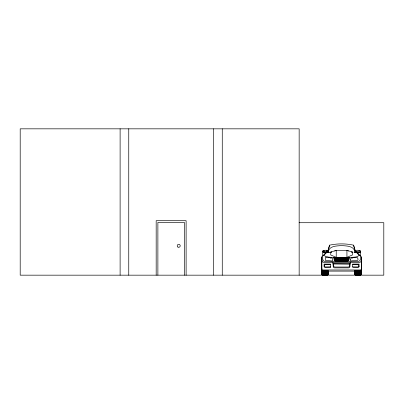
<?xml version="1.0" encoding="UTF-8"?>
<svg xmlns="http://www.w3.org/2000/svg" width="404" height="404" viewBox="0 0 404 404"><rect width="100%" height="100%" fill="white"/><g stroke="black" fill="none" stroke-linecap="round" stroke-linejoin="round"><path stroke-width="0.61" d="M361.585 266.453L361.585 262.746M361.585 259.59L361.585 258.212M321.771 269.978L321.862 256.591M342.047 258.494C343.168 258.681 341.168 258.005 341.41 258.772M341.774 259.176L341.673 258.499L342.43 258.616M321.705 259.363L321.882 274.563L321.604 273.947M327.927 273.346L327.927 270.756L327.927 274.589L328.028 271.554M354.949 272.331L354.949 270.756L355.126 273.043M341.274 259.242L340.698 258.52M333.638 264.029L333.477 265.054L333.871 266.64L334.704 267.034L348.46 267.034L349.293 266.64L349.687 265.054L349.526 264.029L332.886 263.847L350.278 263.847L349.526 264.029M355.606 251.268L357.101 252.207L357.101 252.828A43.263 7.378 0 0 1 358.56 255.52L358.333 255.858A43.263 7.378 0 0 1 357.101 256.858L352.404 257.318L330.76 257.318L326.063 256.858A43.263 7.378 0 0 1 324.831 255.858L324.604 255.52A43.263 7.378 0 0 1 326.063 252.828L327.806 252.505L326.063 252.768M329.543 245.172L328.058 250.96L329.543 245.172C337.436 243.466 345.728 243.466 353.616 245.172L355.106 250.96L353.616 245.172M340.769 258.53C342.117 258.08 340.128 258.358 341.042 258.979M321.604 265.989L321.604 264.049M325.341 254.116L325.447 253.52M322.932 270.922C324.412 271.422 324.24 274.962 326.654 273.861L327.134 273.538L327.361 272.478L327.255 270.897L327.129 272.109L326.649 272.523L324.816 272.655L321.993 272.422L321.882 270.826L326.154 270.948L326.154 274.937L327.755 274.695L326.281 275.058L322.003 274.841L321.882 273.659L327.629 273.72L327.755 272.432C326.099 273.856 325.22 270.902 326.705 270.922M356.171 270.922C357.328 270.453 357.707 276.422 355.232 274.826L355.126 273.659L360.873 273.72L360.994 272.432C359.343 273.856 358.464 270.902 359.944 270.922M321.604 269.872L321.806 267.953M325.871 253.278L326.063 252.207L327.558 251.268M329.018 252.485L327.785 252.646L328.316 249.753L327.099 251.197L326.174 250.217L323.018 250.495M341.324 259.095L340.946 259.181M321.604 262.368L321.705 260.575M361.272 271.554L361.075 274.594L361.075 269.917M321.882 269.897L321.882 273.043M326.058 273.917L326.154 272.599L326.27 273.892M359.297 273.917L359.398 272.599L360.373 272.109L360.373 271.069L360.994 270.826L360.378 273.538L358.217 274.008L356.722 270.948C352.631 271.564 357.798 273.634 359.398 272.599L359.515 273.892M328.169 250.839L328.77 248.056M321.882 270.826L322.503 271.069L322.503 272.109L322.983 272.523C326.755 273.957 325.21 267.241 324.917 274.119L324.715 275.169L321.882 274.432L322.271 274.897L322.382 274.351L322.932 274.614M359.52 272.549L359.52 271.114C358.176 270.236 357.661 273.286 358.161 274.119L357.959 275.169L357.53 275.134C354.47 274.72 355.187 275.563 355.621 270.897L355.747 272.109L356.722 272.599L357.474 273.983L358.06 273.937L359.398 270.948L360.605 271.028L360.605 272.478M354.848 273.947L355.126 274.563L355.045 271.629M321.705 261.252L321.801 260.848M327.831 273.064L327.927 272.695L328.028 272.973M361.297 259.878L360.737 261.979L358.929 262.529L324.235 262.529L322.427 261.979L321.862 259.878M322.382 270.387L322.503 274.442L324.71 275.109L326.043 274.735L326.154 273.867L326.281 274.705L327.129 274.442L327.255 270.897L323.478 270.948L323.357 272.549M356.222 273.861L355.621 273.442L356.222 273.861C357.353 274.331 357.868 275.523 359.287 274.735L359.398 273.867L359.52 274.705L359.893 274.664L360.994 273.659L360.883 274.826L356.894 275.084M341.693 258.353A0.515 0.444 0 0 0 341.516 258.489L341.466 258.833L341.138 258.717M349.117 257.318L348.192 260.509L346.93 260.959L335.36 260.787L334.972 260.509L334.047 257.318M327.927 274.579L327.927 273.781M322.655 251.904L322.801 251.475M321.604 259.974L321.705 259.343M321.705 260.151L321.705 259.626M328.028 273.947L327.831 274.069M361.272 273.947L361.171 274.579M321.604 272.973L321.604 271.554M321.806 273.064L321.705 272.695L321.705 274.296M354.848 272.973L354.949 272.695M324.988 272.614L325.639 272.594L326.043 271.559M356.606 273.892L356.722 272.599L358.878 272.594L359.287 271.559M325.488 270.968L324.816 272.655L324.917 275.169L327.755 274.432L327.134 274.659M326.281 272.549L326.154 270.948C325.882 272.357 324.271 275.876 323.478 272.599L323.362 273.892L322.382 273.442L322.978 273.861M356.601 272.549L356.722 270.948L358.727 270.968L358.06 272.655L358.161 275.169L360.994 274.432L360.873 274.841L360.494 274.831L360.494 270.897M325.397 272.594L326.154 270.948M358.227 272.614L358.727 270.968M358.641 272.594L359.398 270.948L356.722 270.948L356.833 272.579M349.667 257.318L348.702 260.666L346.93 261.277L335.113 261.125L334.462 260.666L333.497 257.318M354.949 274.296L354.949 273.346M359.898 274.998L360.494 274.76L359.398 274.937L359.398 270.948M324.664 274.008L324.149 272.629L324.71 273.67M357.904 274.008L357.394 272.629L357.949 273.67M341.658 258.742L342.173 258.585M324.927 273.67L325.488 272.629L324.973 274.008M358.166 273.67L358.727 272.629L358.217 274.008M328.25 252.586C328.548 245.703 336.557 246.031 341.582 245.571C346.607 246.031 354.611 245.703 354.914 252.586M326.27 275.028C326.159 273.983 324.225 275.523 324.059 274.084L324.988 274.791L326.281 274.705M325.619 273.942L326.058 273.059M359.52 274.705L357.888 274.791L356.722 272.599L356.818 273.917L357.474 273.983M358.863 273.942L359.297 273.059M325.402 273.983L326.154 272.599L324.917 274.599M358.646 273.983L359.398 272.599L358.161 274.599M324.649 272.614L324.149 270.968M357.888 272.614L357.394 270.968M323.362 275.028L323.478 274.664L324.973 275.164L326.043 274.962M355.247 274.841L355.126 274.432L357.389 274.7L358.217 275.164L360.994 274.695M355.126 273.659L356.227 274.664L357.888 274.791M342.006 258.919L348.495 258.984M324.988 274.871L325.574 275.114L326.043 274.735M321.705 274.579L321.705 273.771M341.456 258.489L341.299 258.52M321.574 269.337L321.862 268.862M324.715 272.205L324.816 270.988L324.917 272.205M357.959 272.205L358.06 270.988L358.161 272.205M324.235 272.594L323.478 270.948L323.478 274.937L324.664 275.164L325.488 274.7M356.606 275.028L356.722 274.664L357.474 275.134L358.06 275.013L358.06 270.988M327.629 274.841C328.104 273.24 326.912 273.493 327.376 274.907L327.755 274.695M357.959 275.169L358.727 274.7L359.398 274.664L359.515 275.028M327.129 274.967L327.755 274.432M360.373 274.967L360.994 274.432M327.361 272.478L327.644 272.422L327.755 270.826M342.218 258.999L342.218 259.191M322.261 273.781L322.382 272.528L322.498 273.538M355.5 273.781L355.621 272.528L355.742 273.538M323.357 274.705L323.478 273.867L324.149 273.902L324.715 274.599M356.601 274.705L356.818 273.917M325.639 274.755L326.043 274.235M358.878 274.755L359.287 274.235M323.579 275.048L323.478 274.664L324.816 274.74L325.488 273.902L324.988 274.791M325.397 274.765L326.154 273.867M356.722 274.664L358.227 274.791L359.398 273.867M358.227 274.791L359.227 274.058M322.271 272.478L322.382 270.897M341.436 259.383L341.35 259.434M358.333 253.828L360.444 256.055L360.444 259.504L359.398 261.06L358.272 261.444L324.892 261.444L323.766 261.06L322.715 259.504L322.715 256.055L324.831 253.828M322.261 274.907L322.382 273.781L321.882 273.659M355.5 274.907L355.621 273.781M323.589 274.962L321.882 274.695M322.715 256.055L324.468 254.505M326.705 272.564L327.255 272.089M359.944 272.564L360.494 272.089M327.134 273.538L326.654 273.861M360.378 273.538L359.898 273.861M360.378 274.659L360.883 274.528M326.604 250.788L326.255 250.99L326.649 250.763M324.149 274.978L323.579 274.841M342.446 259.302L342.446 258.818L342.244 259.419A0.672 0.581 0 0 1 341.885 259.464L341.602 259.262M342.41 259.206L342.213 259.323A0.646 0.561 0 0 1 341.875 259.363L341.728 259.333M342.163 259.227L342.274 259.181A0.566 0.49 0 0 1 342.042 259.287L341.956 259.292M354.146 252.485L355.379 252.646C356.833 251.283 358.873 253.162 360.615 251.97L360.247 250.702L358.919 250.611M341.441 259.282C340.047 259.424 341.329 259.075 341.006 258.489M340.794 258.439L341.279 258.373M326.058 274.841L325.488 274.978M324.973 275.164L325.568 274.851M358.217 275.164L358.813 274.851M325.402 275.134L325.998 274.826M358.646 275.134L359.242 274.826M326.705 274.614L327.255 274.351L327.376 274.907M360.494 274.351L359.944 274.614L360.494 274.639M342.163 259.171L342.036 258.722L348.586 258.722M324.286 275.134L324.715 274.947M357.53 275.134L357.959 274.947M324.059 275.114L324.649 274.871M357.303 275.114L357.888 274.871M334.684 251.03L336.234 250.404L346.93 250.404L352.404 251.995L352.404 254.995L346.93 257.318L346.93 250.404L348.48 251.03M323.887 252.04L324.301 251.894M323.771 252.434L324.427 252.207M327.785 252.646L326.861 252.066L325.442 252.46L322.685 252.056L322.958 251.419L325.791 251.652M342.097 259.201L341.824 259.206M341.35 259.378L340.92 259.393M341.749 258.383L342.143 258.373M327.644 274.528L327.255 274.563L327.644 274.604M325.574 252.323L322.715 252.798L322.715 255.48M327.361 273.892L327.644 273.826M326.705 274.887L327.255 274.76L326.654 274.998M360.494 273.781L360.883 273.826M323.362 273.892L324.649 274.791M327.255 272.528L327.629 272.644M360.494 272.528L360.873 272.644M330.25 252.318L331.548 252.147M327.361 271.028L327.644 270.988M360.605 271.028L360.883 270.988M326.281 274.033L327.129 273.957M359.52 274.033L360.373 273.957M324.927 274.861L325.336 274.831M358.166 274.861L358.58 274.831M326.27 274.811L327.134 274.74M359.515 274.811L360.378 274.74M357.368 251.652L360.201 251.419L360.479 252.056L357.717 252.46L356.303 252.066M324.927 272.816L325.336 272.791M358.166 272.816L358.58 272.791M324.917 274.119L325.346 274.089M358.161 274.119L358.59 274.089M325.574 274.084L325.983 274.058M326.27 272.786L327.134 272.735M359.515 272.786L360.378 272.735M351.51 252.046L352.404 251.995M330.477 266.862L325.058 266.943L324.594 266.428L324.478 264.792L324.892 264.428L330.477 264.418M322.003 273.72L321.993 272.422M355.247 273.72L355.126 272.432L355.5 272.695M326.281 271.114L327.129 271.069M359.52 271.114L360.373 271.069M325.568 272.816L325.998 272.796M358.813 272.816L359.242 272.796M325.639 272.594L326.043 272.579M358.878 272.594L359.287 272.579M324.917 271.15L325.346 271.135M358.161 271.15L358.59 271.135M325.574 271.145L325.983 271.129M358.818 271.145L359.227 271.129M299.157 222.715L383.8 222.715L383.8 275.169L20.2 275.169L20.2 128.831L299.157 128.831L299.157 275.169M334.199 257.641L348.965 257.641M334.234 257.712L348.93 257.712M334.27 257.792L348.894 257.792M334.31 257.893L348.854 257.893M334.33 257.959L348.834 257.959M334.416 258.227L348.748 258.227M334.477 258.398L348.687 258.398M334.497 258.469L348.667 258.469M334.522 258.55L348.637 258.55M334.557 258.651L348.607 258.651M334.578 258.722L341.385 258.858M342.218 259.055L341.961 258.818L342.446 258.818M341.961 258.873L342.446 258.873M334.669 258.984L340.537 258.984M334.709 259.156L341.127 259.156M342.036 259.156L348.45 259.156M334.724 259.222L341.127 259.222M342.036 259.222L348.44 259.222M334.734 259.292L348.425 259.292M334.749 259.363L348.415 259.363M334.775 259.479L348.389 259.479M334.79 259.57L348.374 259.57M334.84 259.812L348.324 259.812M334.876 260.009L348.288 260.009M334.891 260.075L348.273 260.075M334.901 260.146L348.263 260.146M334.916 260.216L348.248 260.216M334.936 260.333L348.223 260.333M334.956 260.423L348.208 260.423M335.194 260.666L347.97 260.666M321.574 269.978L361.585 269.978M322.715 271.109L360.444 271.109M324.24 250.611L322.917 250.702L322.549 251.97L325.265 252.354L326.861 252.066M352.687 264.418L358.272 264.428L358.686 264.792L358.57 266.428L358.106 266.943L352.687 266.862M356.722 270.948L357.303 271.145M323.649 271.129L324.059 271.145M357.53 271.135L357.959 271.15M324.286 271.135L324.715 271.15M356.878 272.796L357.308 272.816M323.579 273.917L323.478 272.599L324.069 272.816M355.747 271.069L356.601 271.114M322.503 271.069L323.357 271.114M331.654 252.046L326.063 252.828L326.063 252.207M355.742 272.735L356.606 272.786M322.498 272.735L323.362 272.786M356.833 274.735L356.722 273.867L357.303 274.084M323.649 274.058L324.059 274.084M358.06 274.74L357.394 273.902L357.959 274.119M324.286 274.089L324.715 274.119M357.54 272.791L357.949 272.816M324.296 272.791L324.71 272.816M355.247 274.533L356.606 274.811M321.882 274.432L323.362 274.811M357.54 274.831L357.949 274.861M324.296 274.831L324.71 274.861M355.747 273.957L356.601 274.033M322.503 273.957L323.357 274.033M360.141 250.495L356.99 250.217L356.065 251.197L354.843 249.753L355.379 252.646L357.101 252.828M355.126 270.826L355.515 271.028M321.993 270.988L322.271 271.028M351.611 252.147L352.914 252.318M357.101 252.768L355.379 252.646M342.057 258.302L342.43 258.671M322.003 272.644L322.261 272.695M355.126 272.432L355.621 272.528M321.882 272.432L322.382 272.528M356.171 274.887L355.621 274.76L356.222 274.998M322.978 274.998L322.382 274.76L322.932 274.887M355.232 273.826L355.515 273.892M321.993 273.826L322.271 273.892M357.591 252.323L360.444 252.798L360.444 255.48M355.232 274.604L355.742 274.659M321.993 274.528L322.498 274.659M355.247 274.614L355.621 274.563L355.126 274.432M341.89 259.277L341.567 258.828M360.994 270.826L360.615 270.826L360.615 270.438M340.941 258.843L341.274 258.994M358.727 252.379L359.823 252.798M358.227 274.871L358.818 275.114M358.161 274.947L358.59 275.134M324.917 274.947L325.346 275.134M341.234 258.515L340.91 258.676M355.621 274.351L356.171 274.614M357.474 275.134L356.818 275.048M323.634 274.826L324.23 275.134M357.308 274.851L357.904 275.164M324.069 274.851L324.664 275.164M355.621 272.089L356.171 272.564M322.382 272.089L322.932 272.564M358.696 254.505L360.444 256.055M357.53 274.089L357.959 274.599M356.894 274.058L357.479 274.765M356.833 274.235L357.237 274.755M323.478 273.867L323.998 274.755M361.297 268.862L361.585 269.337M323.634 272.796L324.23 273.983M356.818 273.059L357.257 273.942M323.579 273.059L324.013 273.942M356.894 271.129L357.479 272.594M356.833 271.559L357.237 272.594M323.478 270.948L323.998 272.594M321.604 260.949L321.705 261.226M360.363 251.475L360.509 251.904M361.171 272.331L360.994 269.897M361.07 271.629L361.171 272.049M354.389 248.056L354.995 250.839L355.01 250.374M354.848 271.554L354.949 272.049M357.101 252.207L357.293 253.278M321.705 265.423L321.806 265.968M357.717 253.52L357.823 254.116M321.604 267.933L321.705 268.498M361.393 269.978L361.297 256.591M361.585 257.065L361.585 271.109M361.403 260.252L361.403 273.755M361.348 270.685L361.348 274.412M360.615 272.695L360.615 273.781M360.605 273.892L360.615 274.907M355.232 270.988L355.232 272.422M354.773 271.458L354.773 274.412M354.661 270.776L354.661 273.755M350.278 262.454L349.879 266.892L349.495 267.605L348.738 267.872L334.426 267.872L333.669 267.605L333.28 266.892L332.886 262.454M328.149 250.374L328.149 250.854M328.215 270.776L328.215 273.755M328.104 271.458L328.104 274.412M327.376 272.695L327.376 273.781M324.816 270.988L324.816 274.74M323.589 271.559L323.589 272.579M323.589 274.235L323.589 274.735M322.261 270.438L322.261 270.826M322.003 269.973L322.003 270.791M321.574 257.065L321.574 271.109M321.528 259.504L321.528 274.412M321.473 260.252L321.473 273.755M222.266 128.831L222.266 275.169M213.62 128.831L213.62 275.169M186.118 275.169L186.118 220.705L156.176 220.705L156.176 275.169M184.411 275.169L184.411 222.417L157.883 222.417L157.883 275.169M128.755 128.831L128.755 275.169M120.114 128.831L120.114 275.169M352.197 257.747A1.621 1.566 -90 0 1 352.581 258.055M330.876 258.065A1.404 1.353 -90 0 1 331.275 257.828M330.578 258.055A1.621 1.566 -90 0 1 330.967 257.747M350.49 259.156L350.329 260.62L350.733 260.994C353.263 260.095 361.125 262.297 356.899 257.101L351.303 258.005L350.49 259.156M325.816 257.53L325.382 260.388L332.431 260.994L332.83 260.62L332.381 258.308L331.861 258.005L327.291 257.101L326.265 257.101L325.816 257.53M359.08 266.69L358.429 267.403L352.687 267.261L352.687 264.09L359.08 264.09L359.08 266.69M322.382 274.563L322.003 274.614L322.382 274.563M336.234 250.404L330.76 251.995L330.76 254.995L336.234 257.318L336.234 250.404M360.873 274.614L360.494 274.563L360.883 274.604M330.477 267.261L324.735 267.403L324.084 266.69L324.084 264.09L330.477 264.09L330.477 267.261M177.977 247.086A1.49 1.49 0 0 0 180.214 245.794A1.49 1.49 0 0 0 177.977 244.506A1.49 1.49 0 0 0 177.977 247.086"/></g></svg>
